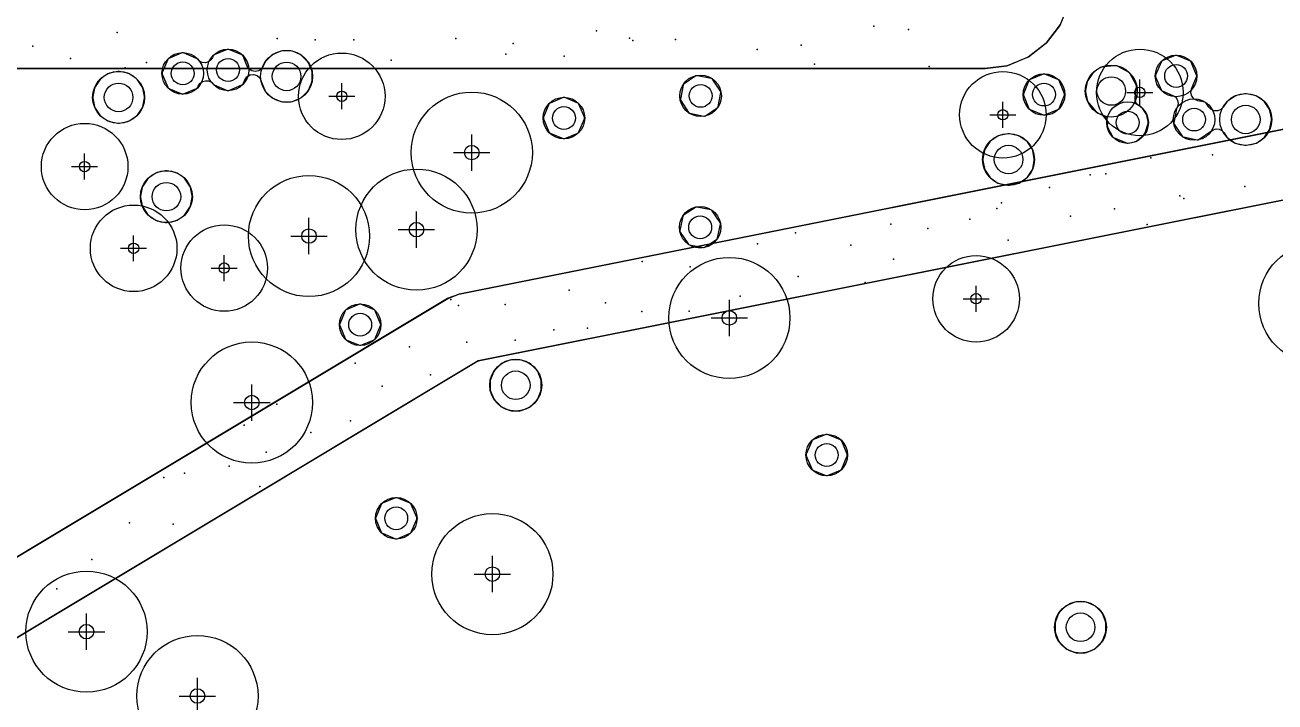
# Model space of a CAD drawing. Header units: metres. Extents: x -2 to 202, y -2 to 140.
# Drawn here: x 34.5 to 106.8, y 38.4 to 77.5 of the extents above; entities that cross this region are included whole.
import ezdxf

# ---------------------------------------------------------------- set-up
doc = ezdxf.new("R2010")
doc.units = ezdxf.units.M
for name, color, linetype in [('AI_GREENING_ALLOWED_ZONE', 4, 'Continuous'), ('AI_GREENING_EXCLUSIONS', 1, 'Continuous'), ('AI_GREENING_LAWN', 82, 'Continuous'), ('AI_GREENING_REJECTED', 6, 'Continuous'), ('AI_GREENING_SHRUBS', 92, 'Continuous'), ('AI_GREENING_TREES', 3, 'Continuous')]:
    doc.layers.add(name, color=color, linetype=linetype)

# ---------------------------------------------------------------- blocks, each defined once
blk = doc.blocks.new('AI_TREE')
for p, q in [((0, -0.3), (0, 0.3)), ((-0.3, 0), (0.3, 0))]:
    blk.add_line(p, q)
for radius in [1, 0.12]:
    blk.add_circle((0, 0), radius)
blk = doc.blocks.new('AI_SHRUB')
for radius in [1, 0.55]:
    blk.add_circle((0, 0), radius)

msp = doc.modelspace()

# ---------------------------------------------------------------- linework, layer by layer
at = {"layer": 'AI_GREENING_ALLOWED_ZONE'}
for points in [[(25.657, 77.53), (25.69, 77.474), (26.445, 76.49), (26.49, 76.445), (27.474, 75.69), (27.53, 75.657), (28.676, 75.183), (28.738, 75.166), (29.984, 75.002), (30.016, 75), (89.984, 75), (90.016, 75.002), (91.262, 75.166), (91.324, 75.183), (92.47, 75.657), (92.526, 75.69), (93.51, 76.445), (93.555, 76.49), (94.31, 77.474), (94.343, 77.53)], [(109.592, 71.958), (59.629, 61.965), (59.588, 61.953), (58.991, 61.723), (58.953, 61.704), (29.776, 44.198)], [(31.213, 40.395), (60.658, 58.062), (60.817, 58.124), (110.376, 68.036)]]:
    msp.add_lwpolyline(points, dxfattribs=at)
at = {"layer": 'AI_GREENING_EXCLUSIONS'}
for points in [[(94.83, 78.706), (94.33, 77.5), (93.536, 76.464), (92.5, 75.67), (91.294, 75.17), (90, 75), (30, 75), (28.706, 75.17), (27.5, 75.67), (26.464, 76.464), (25.67, 77.5), (25.17, 78.706)], [(110.392, 68.039), (60.732, 58.107), (11.029, 28.285), (10.55, 28.077), (10.034, 28), (9.515, 28.06), (9.029, 28.251), (8.61, 28.562), (8.285, 28.971), (8.077, 29.45), (8, 29.966), (8.06, 30.485), (8.251, 30.971), (8.562, 31.39), (8.971, 31.715), (58.971, 61.715), (58.971, 61.715), (59.608, 61.961), (109.608, 71.961)]]:
    msp.add_lwpolyline(points, dxfattribs=at)
at = {"layer": 'AI_GREENING_LAWN'}
for points in [[(45.433, 74.082), (45.472, 74.056), (46.23, 73.742), (46.275, 73.733), (46.321, 73.742), (47.078, 74.056), (47.117, 74.082), (47.142, 74.12), (47.242, 74.36), (47.362, 74.534), (47.543, 74.642), (47.753, 74.667), (47.954, 74.602), (48.11, 74.46), (48.194, 74.266), (48.205, 74.212), (48.391, 73.762), (48.445, 73.682), (48.789, 73.338), (48.87, 73.284), (49.319, 73.098), (49.414, 73.079), (49.901, 73.079), (49.996, 73.098), (50.445, 73.284), (50.526, 73.338), (50.87, 73.682), (50.923, 73.762), (51.11, 74.212), (51.129, 74.307), (51.129, 74.793), (51.11, 74.888), (50.923, 75.338), (50.87, 75.418), (50.526, 75.762), (50.445, 75.816), (49.996, 76.002), (49.901, 76.021), (49.414, 76.021), (49.319, 76.002), (48.87, 75.816), (48.789, 75.762), (48.445, 75.418), (48.391, 75.338), (48.309, 75.14), (48.201, 74.978), (48.039, 74.869), (47.847, 74.831), (47.656, 74.869), (47.494, 74.978), (47.385, 75.14), (47.142, 75.726), (47.117, 75.765), (47.078, 75.791), (46.321, 76.104), (46.275, 76.114), (46.23, 76.104), (45.472, 75.791), (45.433, 75.765), (45.408, 75.726), (45.377, 75.652), (45.28, 75.501), (45.136, 75.394), (44.964, 75.345), (44.785, 75.36), (44.624, 75.437), (44.499, 75.565), (44.46, 75.591), (43.703, 75.905), (43.657, 75.914), (43.612, 75.905), (42.854, 75.591), (42.816, 75.565), (42.79, 75.527), (42.476, 74.769), (42.467, 74.724), (42.476, 74.678), (42.79, 73.921), (42.816, 73.882), (42.854, 73.856), (43.612, 73.542), (43.657, 73.533), (43.703, 73.542), (44.46, 73.856), (44.499, 73.882), (44.525, 73.921), (44.556, 73.995), (44.653, 74.146), (44.797, 74.252), (44.969, 74.302), (45.147, 74.287), (45.309, 74.21), (45.433, 74.082)], [(99.051, 72.758), (98.913, 72.841), (98.769, 72.973), (98.686, 73.149), (98.677, 73.343), (98.769, 73.957), (98.769, 73.996), (98.756, 74.032), (98.399, 74.699), (98.299, 74.8), (97.662, 75.14), (97.523, 75.168), (96.791, 75.096), (96.679, 75.056), (96.284, 74.792), (96.216, 74.724), (95.945, 74.319), (95.908, 74.23), (95.813, 73.752), (95.813, 73.656), (95.906, 73.19), (95.957, 73.082), (96.428, 72.508), (96.533, 72.434), (96.757, 72.351), (96.936, 72.238), (97.051, 72.062), (97.084, 71.854), (97.076, 71.715), (97.105, 71.586), (97.38, 71.07), (97.406, 71.038), (97.44, 71.016), (98.215, 70.695), (98.25, 70.686), (98.285, 70.688), (98.648, 70.76), (98.756, 70.811), (99.19, 71.167), (99.268, 71.285), (99.431, 71.822), (99.437, 71.941), (99.367, 72.292), (99.33, 72.381), (99.128, 72.684), (99.051, 72.758)], [(102.276, 70.889), (102.322, 70.889), (102.365, 70.907), (103.047, 71.362), (103.05, 71.366), (103.195, 71.467), (103.365, 71.511), (103.54, 71.494), (103.698, 71.417), (103.82, 71.291), (103.987, 71.04), (104.055, 70.972), (104.46, 70.701), (104.549, 70.664), (105.027, 70.569), (105.123, 70.569), (105.601, 70.664), (105.69, 70.701), (106.095, 70.972), (106.163, 71.04), (106.434, 71.445), (106.471, 71.534), (106.566, 72.012), (106.566, 72.108), (106.471, 72.586), (106.434, 72.675), (106.163, 73.08), (106.095, 73.148), (105.69, 73.418), (105.601, 73.455), (105.123, 73.55), (105.027, 73.55), (104.549, 73.455), (104.46, 73.418), (104.055, 73.148), (103.987, 73.08), (103.779, 72.768), (103.641, 72.63), (103.461, 72.556), (103.266, 72.556), (103.086, 72.63), (102.948, 72.768), (102.784, 73.013), (102.751, 73.046), (102.708, 73.064), (102.303, 73.144), (102.103, 73.233), (101.96, 73.399), (101.902, 73.61), (101.939, 73.826), (102.231, 74.532), (102.241, 74.578), (102.231, 74.623), (101.918, 75.381), (101.892, 75.419), (101.853, 75.445), (101.096, 75.759), (101.05, 75.768), (101.005, 75.759), (100.247, 75.445), (100.209, 75.419), (100.183, 75.381), (99.869, 74.623), (99.86, 74.578), (99.869, 74.532), (100.183, 73.775), (100.209, 73.736), (100.247, 73.71), (100.864, 73.455), (101.027, 73.347), (101.135, 73.184), (101.173, 72.993), (101.135, 72.802), (101.082, 72.675), (100.922, 71.871), (100.922, 71.824), (100.94, 71.781), (101.396, 71.1), (101.429, 71.067), (101.471, 71.049), (102.276, 70.889)], [(41.039, 74.357), (40.97, 74.425), (40.566, 74.695), (40.476, 74.732), (39.999, 74.827), (39.902, 74.827), (39.425, 74.732), (39.336, 74.695), (38.931, 74.425), (38.863, 74.357), (38.592, 73.952), (38.555, 73.863), (38.46, 73.385), (38.46, 73.289), (38.555, 72.811), (38.592, 72.722), (38.863, 72.317), (38.931, 72.249), (39.336, 71.978), (39.425, 71.941), (39.902, 71.846), (39.999, 71.846), (40.476, 71.941), (40.566, 71.978), (40.97, 72.249), (41.039, 72.317), (41.309, 72.722), (41.346, 72.811), (41.441, 73.289), (41.441, 73.385), (41.346, 73.863), (41.309, 73.952), (41.039, 74.357)], [(73.391, 74.593), (73.345, 74.593), (73.302, 74.576), (72.62, 74.12), (72.587, 74.087), (72.569, 74.045), (72.41, 73.24), (72.41, 73.194), (72.427, 73.151), (72.883, 72.469), (72.916, 72.437), (72.958, 72.419), (73.763, 72.259), (73.809, 72.259), (73.852, 72.277), (74.534, 72.732), (74.566, 72.765), (74.584, 72.808), (74.744, 73.612), (74.744, 73.658), (74.726, 73.701), (74.271, 74.383), (74.238, 74.416), (74.195, 74.434), (73.391, 74.593)], [(93.463, 74.684), (93.418, 74.693), (93.372, 74.684), (92.615, 74.37), (92.576, 74.344), (92.551, 74.305), (92.237, 73.548), (92.228, 73.502), (92.237, 73.457), (92.551, 72.699), (92.576, 72.661), (92.615, 72.635), (93.372, 72.321), (93.418, 72.312), (93.463, 72.321), (94.221, 72.635), (94.26, 72.661), (94.285, 72.699), (94.599, 73.457), (94.608, 73.502), (94.599, 73.548), (94.285, 74.305), (94.26, 74.344), (94.221, 74.37), (93.463, 74.684)], [(65.727, 73.323), (65.681, 73.332), (65.636, 73.323), (64.878, 73.01), (64.839, 72.984), (64.814, 72.945), (64.5, 72.188), (64.491, 72.142), (64.5, 72.097), (64.814, 71.339), (64.839, 71.301), (64.878, 71.275), (65.636, 70.961), (65.681, 70.952), (65.727, 70.961), (66.484, 71.275), (66.523, 71.301), (66.548, 71.339), (66.862, 72.097), (66.871, 72.142), (66.862, 72.188), (66.548, 72.945), (66.523, 72.984), (66.484, 73.01), (65.727, 73.323)], [(92.456, 70.767), (92.388, 70.835), (91.983, 71.105), (91.894, 71.142), (91.417, 71.237), (91.32, 71.237), (90.843, 71.142), (90.753, 71.105), (90.349, 70.835), (90.28, 70.767), (90.01, 70.362), (89.973, 70.273), (89.878, 69.795), (89.878, 69.699), (89.973, 69.221), (90.01, 69.132), (90.28, 68.727), (90.349, 68.659), (90.753, 68.388), (90.843, 68.351), (91.32, 68.256), (91.417, 68.256), (91.894, 68.351), (91.983, 68.388), (92.388, 68.659), (92.456, 68.727), (92.727, 69.132), (92.764, 69.221), (92.859, 69.699), (92.859, 69.795), (92.764, 70.273), (92.727, 70.362), (92.456, 70.767)], [(43.8, 68.618), (43.732, 68.687), (43.327, 68.957), (43.238, 68.994), (42.76, 69.089), (42.664, 69.089), (42.186, 68.994), (42.097, 68.957), (41.692, 68.687), (41.624, 68.618), (41.354, 68.214), (41.317, 68.124), (41.222, 67.647), (41.222, 67.55), (41.317, 67.073), (41.354, 66.984), (41.624, 66.579), (41.692, 66.511), (42.097, 66.24), (42.186, 66.203), (42.664, 66.108), (42.76, 66.108), (43.238, 66.203), (43.327, 66.24), (43.732, 66.511), (43.8, 66.579), (44.07, 66.984), (44.107, 67.073), (44.202, 67.55), (44.202, 67.647), (44.107, 68.124), (44.07, 68.214), (43.8, 68.618)], [(73.365, 66.995), (73.318, 66.995), (73.276, 66.978), (72.594, 66.522), (72.561, 66.489), (72.543, 66.446), (72.383, 65.642), (72.383, 65.596), (72.401, 65.553), (72.857, 64.871), (72.889, 64.838), (72.932, 64.821), (73.736, 64.661), (73.783, 64.661), (73.826, 64.679), (74.507, 65.134), (74.54, 65.167), (74.558, 65.21), (74.718, 66.014), (74.718, 66.06), (74.7, 66.103), (74.245, 66.785), (74.212, 66.818), (74.169, 66.835), (73.365, 66.995)], [(53.954, 61.377), (53.909, 61.387), (53.863, 61.377), (53.106, 61.064), (53.067, 61.038), (53.041, 60.999), (52.728, 60.242), (52.719, 60.196), (52.728, 60.151), (53.041, 59.393), (53.067, 59.355), (53.106, 59.329), (53.863, 59.015), (53.909, 59.006), (53.954, 59.015), (54.712, 59.329), (54.75, 59.355), (54.776, 59.393), (55.09, 60.151), (55.099, 60.196), (55.09, 60.242), (54.776, 60.999), (54.75, 61.038), (54.712, 61.064), (53.954, 61.377)], [(63.767, 57.913), (63.686, 57.967), (63.237, 58.153), (63.142, 58.172), (62.655, 58.172), (62.56, 58.153), (62.111, 57.967), (62.03, 57.913), (61.686, 57.569), (61.632, 57.488), (61.446, 57.039), (61.427, 56.944), (61.427, 56.457), (61.446, 56.362), (61.632, 55.913), (61.686, 55.832), (62.03, 55.488), (62.111, 55.434), (62.56, 55.248), (62.655, 55.229), (63.142, 55.229), (63.237, 55.248), (63.686, 55.434), (63.767, 55.488), (64.111, 55.832), (64.164, 55.913), (64.351, 56.362), (64.37, 56.457), (64.37, 56.944), (64.351, 57.039), (64.164, 57.488), (64.111, 57.569), (63.767, 57.913)], [(80.91, 53.848), (80.865, 53.857), (80.819, 53.848), (80.062, 53.534), (80.023, 53.508), (79.997, 53.469), (79.684, 52.712), (79.675, 52.666), (79.684, 52.621), (79.997, 51.863), (80.023, 51.825), (80.062, 51.799), (80.819, 51.485), (80.865, 51.476), (80.91, 51.485), (81.668, 51.799), (81.706, 51.825), (81.732, 51.863), (82.046, 52.621), (82.055, 52.666), (82.046, 52.712), (81.732, 53.469), (81.706, 53.508), (81.668, 53.534), (80.91, 53.848)], [(56.038, 50.189), (55.992, 50.198), (55.947, 50.189), (55.189, 49.876), (55.151, 49.85), (55.125, 49.811), (54.811, 49.054), (54.802, 49.008), (54.811, 48.963), (55.125, 48.205), (55.151, 48.167), (55.189, 48.141), (55.947, 47.827), (55.992, 47.818), (56.038, 47.827), (56.795, 48.141), (56.834, 48.167), (56.86, 48.205), (57.173, 48.963), (57.182, 49.008), (57.173, 49.054), (56.86, 49.811), (56.834, 49.85), (56.795, 49.876), (56.038, 50.189)], [(96.396, 43.922), (96.316, 43.976), (95.866, 44.162), (95.771, 44.181), (95.285, 44.181), (95.19, 44.162), (94.74, 43.976), (94.66, 43.922), (94.316, 43.578), (94.262, 43.498), (94.076, 43.048), (94.057, 42.953), (94.057, 42.467), (94.076, 42.372), (94.262, 41.922), (94.316, 41.842), (94.66, 41.498), (94.74, 41.444), (95.19, 41.258), (95.285, 41.239), (95.771, 41.239), (95.866, 41.258), (96.316, 41.444), (96.396, 41.498), (96.74, 41.842), (96.794, 41.922), (96.98, 42.372), (96.999, 42.467), (96.999, 42.953), (96.98, 43.048), (96.794, 43.498), (96.74, 43.578), (96.396, 43.922)]]:
    msp.add_lwpolyline(points, close=True, dxfattribs=at)
at = {"layer": 'AI_GREENING_REJECTED'}
for p in [(83.58, 77.46), (39.86, 77.09), (49.11, 76.75), (51.31, 76.67), (53.54, 76.66), (59.43, 76.74), (67.57, 77.19), (69.46, 76.76), (69.46, 76.76), (69.66, 76.62), (72.13, 76.69), (85.59, 77.27), (34.99, 76.29), (62.75, 76.45), (76.84, 76.1), (79.39, 76.35), (37.18, 75.59), (41.57, 75.35), (55.69, 75.49), (62.32, 75.83), (62.32, 75.83), (65.7, 75.72), (80.15, 75.26), (80.15, 75.26), (86.79, 75.13), (40.33, 75.04), (40.33, 75.04), (75.07, 75.01), (99.59, 69.85), (103.16, 70.02), (96.09, 68.87), (96.09, 68.87), (96.99, 68.91), (93.73, 68.13), (105.03, 68.18), (90.96, 67.25), (101.27, 67.65), (101.49, 67.49), (101.49, 67.49), (90.69, 66.91), (90.69, 66.91), (94.94, 66.48), (97.49, 66.9), (84.56, 66), (86.7, 65.75), (89.13, 66.29), (99.37, 65.99), (79.06, 65.5), (91.34, 65.09), (76.87, 64.87), (82.26, 64.8), (70.2, 63.85), (84.73, 63.99), (72.97, 63.54), (79.22, 62.99), (65.98, 62.2), (83.08, 62.63), (59.15, 61.65), (68.08, 61.47), (75.86, 61.85), (59.59, 61.31), (59.59, 61.31), (62.28, 61.36), (70.19, 60.97), (72.92, 60.99), (67.04, 60), (67.04, 60), (62.86, 59.3), (65.09, 59.9), (56.76, 58.91), (60.08, 59.18), (53.61, 57.97), (57.98, 57.31), (55.17, 56.64), (49.09, 55.61), (47.2, 54.39), (53.34, 54.65), (51.06, 53.97), (48.48, 52.83), (52.7, 53.3), (52.7, 53.3), (46.33, 52.02), (42.57, 51.36), (42.57, 51.36), (43.76, 51.61), (48.12, 50.84), (40.59, 48.74), (43.11, 48.67), (38.4, 46.62), (36.39, 44.93)]:
    msp.add_point(p, dxfattribs=at)

# ---------------------------------------------------------------- block references
at = {"layer": 'AI_GREENING_SHRUBS'}
for p, xscale, yscale in [((43.657, 74.724), 1.2, 1.2), ((46.275, 74.923), 1.2, 1.2), ((49.657, 74.55), 1.5, 1.5), ((97.304, 73.704), 1.5, 1.5), ((101.05, 74.578), 1.2, 1.2), ((39.951, 73.337), 1.5, 1.5), ((73.577, 73.426), 1.2, 1.2), ((93.418, 73.502), 1.2, 1.2), ((65.681, 72.142), 1.2, 1.2), ((98.249, 71.881), 1.2, 1.2), ((102.09, 72.057), 1.2, 1.2), ((105.075, 72.06), 1.5, 1.5), ((91.368, 69.747), 1.5, 1.5), ((42.712, 67.599), 1.5, 1.5), ((73.551, 65.828), 1.2, 1.2), ((53.909, 60.196), 1.2, 1.2), ((62.898, 56.7), 1.5, 1.5), ((80.865, 52.666), 1.2, 1.2), ((55.992, 49.008), 1.2, 1.2), ((95.528, 42.71), 1.5, 1.5)]:
    msp.add_blockref('AI_SHRUB', p, dxfattribs=dict(at, xscale=xscale, yscale=yscale))
at = {"layer": 'AI_GREENING_TREES'}
for p, xscale, yscale in [((52.846, 73.401), 2.5, 2.5), ((98.955, 73.624), 2.5, 2.5), ((91.042, 72.332), 2.5, 2.5), ((60.356, 70.145), 3.5, 3.5), ((37.989, 69.338), 2.5, 2.5), ((50.95, 65.323), 3.5, 3.5), ((57.162, 65.693), 3.5, 3.5), ((40.819, 64.614), 2.5, 2.5), ((46.053, 63.471), 2.5, 2.5), ((109.33, 61.423), 3.5, 3.5), ((75.239, 60.588), 3.5, 3.5), ((89.494, 61.697), 2.5, 2.5), ((47.649, 55.7), 3.5, 3.5), ((61.547, 45.78), 3.5, 3.5), ((38.096, 42.454), 3.5, 3.5), ((44.508, 38.734), 3.5, 3.5)]:
    msp.add_blockref('AI_TREE', p, dxfattribs=dict(at, xscale=xscale, yscale=yscale))

doc.saveas('drawing.dxf')
